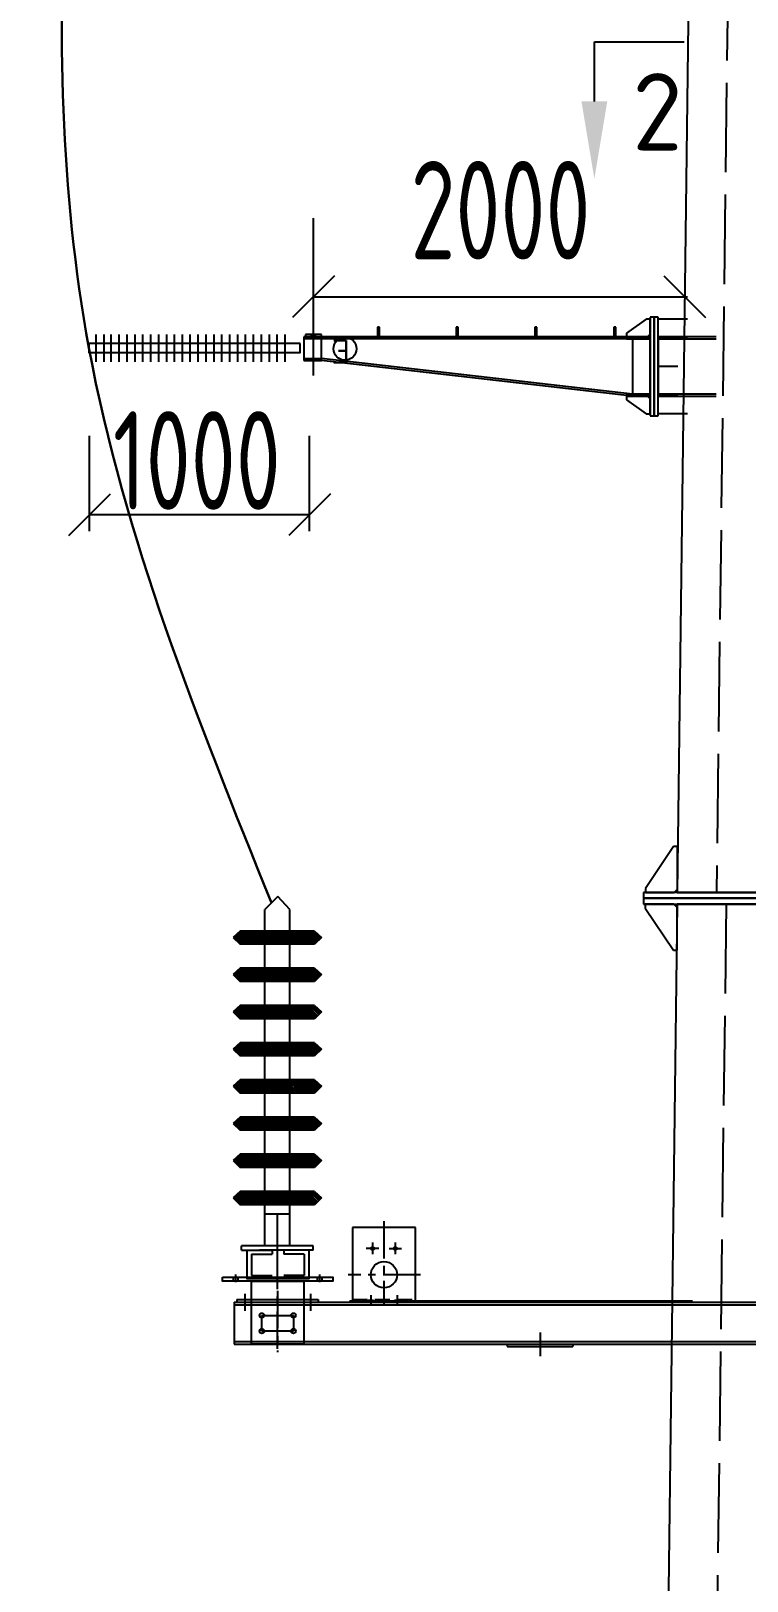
# Model space of a CAD drawing. Header units: inches. Extents: x -4449 to -2355, y -113 to 192.
# Drawn here: x -3665.6 to -3641.6, y -7.3 to 44.7 of the extents above; entities that cross this region are included whole.
import ezdxf
from ezdxf.enums import TextEntityAlignment as Align

# ---------------------------------------------------------------- set-up
doc = ezdxf.new("R2010")
doc.units = ezdxf.units.IN
doc.header["$MEASUREMENT"] = 0
for name, pattern in [('CENTER', [2, 1.25, -0.25, 0.25, -0.25]), ('DASHED', [0.75, 0.5, -0.25]), ('双点划线', [4.7, 3, -0.5, 0.1, -0.5, 0.1, -0.5]), ('虚线', [3.75, 3, -0.75])]:
    doc.linetypes.add(name, pattern=pattern)
for name, color, linetype in [('1', 7, 'Continuous'), ('3', 3, 'Continuous'), ('ASHADE', 7, 'Continuous'), ('CENTER', 1, 'CENTER'), ('DASHED', 6, 'DASHED'), ('DIM', 3, 'Continuous'), ('DRAW', 7, 'Continuous'), ('图形层', 7, 'Continuous'), ('尺寸标注线层', 1, 'Continuous'), ('标注文字层', 7, 'Continuous'), ('标注线层', 3, 'Continuous'), ('火曲线层', 3, '双点划线'), ('焊缝线层', 3, 'Continuous'), ('表格层', 3, 'Continuous'), ('隐藏线层', 1, '虚线')]:
    doc.layers.add(name, color=color, linetype=linetype)
doc.layers.add('尺寸线', color=5, linetype='Continuous', lineweight=20)
doc.styles.add('DXFS', font='txt8.shx', dxfattribs={"width": 0.7, "bigfont": 'hztxt.shx'})
doc.styles.get("Standard").update_dxf_attribs({"font": 'tssdeng.shx', "width": 0.7, "bigfont": 'hztxt.shx'})

# ---------------------------------------------------------------- blocks, each defined once
blk = doc.blocks.new('A$C0BB32EA6')
at = {"layer": '3'}
h = blk.add_hatch(dxfattribs=at)
h.set_pattern_fill('ANSI31', scale=0.4158, angle=-180, style=0)
h.set_pattern_definition([(135.000003, (90.77171, -91.44484), (0.036751873, 0.036751877), [])])
h.paths.add_polyline_path([(2.725, 11.671), (2.956, 11.459), (2.725, 11.229), (0.231, 11.229), (0, 11.459), (0.231, 11.671)])
h = blk.add_hatch(dxfattribs=at)
h.set_pattern_fill('ANSI31', scale=0.4158, angle=-180, style=0)
h.set_pattern_definition([(135.000003, (90.77171, -92.69224), (0.036751873, 0.036751877), [])])
h.paths.add_polyline_path([(2.725, 10.423), (2.956, 10.212), (2.725, 9.981), (0.231, 9.981), (0, 10.212), (0.231, 10.423)])
h = blk.add_hatch(dxfattribs=at)
h.set_pattern_fill('ANSI31', scale=0.4158, angle=-180, style=0)
h.set_pattern_definition([(135.000003, (90.77171, -93.93964), (0.036751873, 0.036751877), [])])
h.paths.add_polyline_path([(2.725, 9.176), (2.956, 8.964), (2.725, 8.734), (0.231, 8.734), (0, 8.964), (0.231, 9.176)])
h = blk.add_hatch(dxfattribs=at)
h.set_pattern_fill('ANSI31', scale=0.4158, angle=-180, style=0)
h.set_pattern_definition([(135.000003, (90.77171, -95.18704), (0.036751873, 0.036751877), [])])
h.paths.add_polyline_path([(2.725, 7.928), (2.956, 7.717), (2.725, 7.486), (0.231, 7.486), (0, 7.717), (0.231, 7.928)])
h = blk.add_hatch(dxfattribs=at)
h.set_pattern_fill('ANSI31', scale=0.4158, angle=-180, style=0)
h.set_pattern_definition([(135.000003, (90.77171, -96.43444), (0.036751873, 0.036751877), [])])
h.paths.add_polyline_path([(2.725, 6.681), (2.956, 6.47), (2.725, 6.239), (0.231, 6.239), (0, 6.47), (0.231, 6.681)])
h = blk.add_hatch(dxfattribs=at)
h.set_pattern_fill('ANSI31', scale=0.4158, angle=-180, style=0)
h.set_pattern_definition([(135.000003, (90.77171, -97.68184), (0.036751873, 0.036751877), [])])
h.paths.add_polyline_path([(2.725, 5.434), (2.956, 5.222), (2.725, 4.992), (0.231, 4.992), (0, 5.222), (0.231, 5.434)])
h = blk.add_hatch(dxfattribs=at)
h.set_pattern_fill('ANSI31', scale=0.4158, angle=-180, style=0)
h.set_pattern_definition([(135.000003, (90.77171, -98.92924), (0.036751873, 0.036751877), [])])
h.paths.add_polyline_path([(2.725, 4.186), (2.956, 3.975), (2.725, 3.744), (0.231, 3.744), (0, 3.975), (0.231, 4.186)])
h = blk.add_hatch(dxfattribs=at)
h.set_pattern_fill('ANSI31', scale=0.4158, angle=-180, style=0)
h.set_pattern_definition([(135.000003, (90.77171, -100.17664), (0.036751873, 0.036751877), [])])
h.paths.add_polyline_path([(2.725, 2.939), (2.956, 2.727), (2.725, 2.497), (0.231, 2.497), (0, 2.727), (0.231, 2.939)])
at = {"layer": '3', "color": 7}
for p, q in [((1.493, 12.835), (1.062, 12.398)), ((1.894, 12.398), (1.493, 12.835)), ((1.062, 2.016), (1.062, 12.398)), ((1.894, 2.016), (1.894, 12.398)), ((0.231, 11.671), (0, 11.459)), ((0, 11.459), (0.231, 11.229)), ((2.725, 11.671), (0.231, 11.671)), ((2.725, 11.671), (2.956, 11.459)), ((2.956, 11.459), (2.725, 11.229)), ((2.725, 11.229), (0.231, 11.229)), ((0.231, 10.423), (0, 10.212)), ((2.725, 10.423), (0.231, 10.423)), ((2.725, 10.423), (2.956, 10.212)), ((0, 10.212), (0.231, 9.981)), ((2.725, 9.981), (0.231, 9.981)), ((2.956, 10.212), (2.725, 9.981)), ((0.231, 9.176), (0, 8.964)), ((0, 8.964), (0.231, 8.734)), ((2.725, 9.176), (0.231, 9.176)), ((2.725, 9.176), (2.956, 8.964)), ((2.956, 8.964), (2.725, 8.734)), ((2.725, 8.734), (0.231, 8.734)), ((0.231, 7.928), (0, 7.717)), ((2.725, 7.928), (0.231, 7.928)), ((2.725, 7.928), (2.956, 7.717)), ((0, 7.717), (0.231, 7.486)), ((2.725, 7.486), (0.231, 7.486)), ((2.956, 7.717), (2.725, 7.486)), ((0.231, 6.681), (0, 6.47)), ((0, 6.47), (0.231, 6.239)), ((2.725, 6.681), (0.231, 6.681)), ((2.725, 6.239), (0.231, 6.239)), ((2.725, 6.681), (2.956, 6.47)), ((2.956, 6.47), (2.725, 6.239)), ((0.231, 5.434), (0, 5.222)), ((0, 5.222), (0.231, 4.992)), ((2.725, 5.434), (0.231, 5.434)), ((2.725, 5.434), (2.956, 5.222)), ((2.956, 5.222), (2.725, 4.992)), ((2.725, 4.992), (0.231, 4.992)), ((0.231, 4.186), (0, 3.975)), ((2.725, 4.186), (0.231, 4.186)), ((2.725, 4.186), (2.956, 3.975)), ((0, 3.975), (0.231, 3.744)), ((2.725, 3.744), (0.231, 3.744)), ((2.956, 3.975), (2.725, 3.744)), ((0.231, 2.939), (0, 2.727)), ((0, 2.727), (0.231, 2.497)), ((2.725, 2.939), (0.231, 2.939)), ((2.725, 2.939), (2.956, 2.727)), ((2.956, 2.727), (2.725, 2.497)), ((2.725, 2.497), (0.231, 2.497)), ((1.062, 1.114), (1.062, 2.175)), ((1.894, 2.175), (1.062, 2.175)), ((1.478, 0), (1.478, 2.175)), ((1.894, 1.114), (1.894, 2.175))]:
    blk.add_line(p, q, dxfattribs=at)
at = {"layer": 'DRAW', "color": 7}
for p, q in [((0.275, 0.972), (0.275, 1.114)), ((2.681, 1.114), (0.275, 1.114)), ((2.681, 0.972), (2.681, 1.114)), ((0.275, 0.972), (1.299, 0.972)), ((0.456, 0.972), (0.456, 0)), ((0.613, 0.833), (1.299, 0.833)), ((0.613, 0.833), (0.613, 0.126)), ((2.681, 0.972), (0.884, 0.972)), ((1.299, 0.972), (1.299, 0.833)), ((1.691, 0.972), (1.691, 0.833)), ((2.377, 0.833), (1.691, 0.833)), ((2.377, 0.833), (2.377, 0.126)), ((2.533, 0.972), (2.533, 0)), ((0.613, 0.126), (1.299, 0.126)), ((2.377, 0.126), (1.691, 0.126))]:
    blk.add_line(p, q, dxfattribs=at)
at = {"layer": '尺寸线', "color": 0}
blk.add_line((2.533, 0), (0.456, 0), dxfattribs=at)

msp = doc.modelspace()

# ---------------------------------------------------------------- linework, layer by layer
at = {"color": 7}
for p, q in [((-3658.7381906, 2.1170909), (-3656.0101906, 2.1170909)), ((-3658.7381906, 2.1170909), (-3658.7381906, 2.0290909)), ((-3656.0101906, 2.1170909), (-3656.0101906, 2.0290909)), ((-3658.8261906, 2.0290909), (-3658.8261906, 0.6210909)), ((-3654.9541906, 2.0730909), (-3643.4701906, 2.0730909)), ((-3654.9541906, 2.0730909), (-3654.9541906, 2.0290909)), ((-3654.8661906, 2.0730909), (-3652.7541906, 2.0730909)), ((-3649.6741906, 0.6210909), (-3649.6741906, 0.5506909)), ((-3649.6741906, 0.5506909), (-3647.4741906, 0.5506909)), ((-3647.4741906, 0.6210909), (-3647.4741906, 0.5506909))]:
    msp.add_line(p, q, dxfattribs=at)
for centre, radius in [((-3654.1885906, 3.8330909), 0.0528), ((-3653.4317906, 3.8330909), 0.0528), ((-3653.8101906, 2.9530909), 0.44)]:
    msp.add_circle(centre, radius, dxfattribs=at)
at = {"color": 3, "lineweight": 30}
msp.add_spline([(-3662.4896092, 96.7591274), (-3663.2067902, 66.5455622), (-3663.699676, 34.0278092), (-3657.5838526, 15.4199441)], degree=3, dxfattribs=at)
at = {"layer": '1'}
msp.add_line((-3646.7549967, 44.2951952), (-3643.7416962, 44.2951952), dxfattribs=at)
at = {"layer": '3'}
msp.add_line((-3646.7549967, 42.293598), (-3646.7549967, 44.2951952), dxfattribs=at)
msp.add_solid([(-3646.3225647, 42.293598), (-3647.1874287, 42.293598), (-3646.7549967, 39.699006)], dxfattribs=at)
at = {"layer": 'ASHADE', "color": 7, "linetype": 'Continuous'}
for p, q in [((-3654.8661906, 4.5370909), (-3654.8661906, 2.0730909)), ((-3652.7541906, 4.5370909), (-3654.8661906, 4.5370909)), ((-3652.7541906, 2.0730909), (-3652.7541906, 4.5370909)), ((-3658.8261906, 2.0290909), (-3620.7221906, 2.0290909)), ((-3658.8261906, 1.9410909), (-3620.7221906, 1.9410909)), ((-3658.8261906, 0.7090909), (-3620.7221906, 0.7090909)), ((-3658.8261906, 0.6210909), (-3620.7221906, 0.6210909))]:
    msp.add_line(p, q, dxfattribs=at)
at = {"layer": 'CENTER', "color": 7}
for p, q in [((-3653.8101906, 4.7463618), (-3653.8101906, 1.9381078)), ((-3653.9830148, 3.8330909), (-3654.4018104, 3.8330909)), ((-3654.1885906, 4.0325171), (-3654.1885906, 3.6467452)), ((-3653.6373665, 3.8330909), (-3653.2185708, 3.8330909)), ((-3653.4317906, 4.0325171), (-3653.4317906, 3.6467452)), ((-3657.3741906, 0.4714021), (-3657.3741906, 3.4349056)), ((-3652.5892008, 2.9530909), (-3655.0072029, 2.9530909)), ((-3658.4741906, 2.3123879), (-3658.4741906, 1.7469106)), ((-3657.3741906, 2.4083989), (-3657.3741906, 0.3504728)), ((-3656.2741906, 2.3123879), (-3656.2741906, 1.7360145)), ((-3654.2501906, 2.271667), (-3654.2501906, 1.9381078)), ((-3653.3701906, 2.271667), (-3653.3701906, 1.9381078)), ((-3648.5741906, 1.0159397), (-3648.5741906, 0.2267712))]:
    msp.add_line(p, q, dxfattribs=at)
msp.add_lwpolyline([(-3657.9021906, 1.5890909), (-3656.8461906, 1.5890909), (-3656.8461906, 1.0610909), (-3657.9021906, 1.0610909)], close=True, dxfattribs=at)
at = {"layer": 'DASHED', "color": 7}
for p, q in [((-3658.8613906, 2.8738909), (-3658.8613906, 2.7330909)), ((-3658.7029906, 2.8738909), (-3658.7029906, 2.7330909)), ((-3656.0453906, 2.8738909), (-3656.0453906, 2.7330909)), ((-3655.8869906, 2.8738909), (-3655.8869906, 2.7330909)), ((-3654.8661906, 2.1258909), (-3652.7541906, 2.1258909)), ((-3654.3117906, 2.1258909), (-3654.3117906, 2.0730909)), ((-3654.1885906, 2.1258909), (-3654.1885906, 2.0730909)), ((-3653.4317906, 2.1258909), (-3653.4317906, 2.0730909)), ((-3653.3085906, 2.1258909), (-3653.3085906, 2.0730909))]:
    msp.add_line(p, q, dxfattribs=at)
at = {"layer": 'DIM'}
for p, q in [((-3663.4738999, 34.4772323), (-3663.4738998, 33.5674074)), ((-3663.2025622, 34.4772323), (-3663.2025621, 33.5674074)), ((-3662.9613713, 34.4772324), (-3662.9613712, 33.5674074)), ((-3662.6960606, 34.4772324), (-3662.6960605, 33.5674074)), ((-3662.4307499, 34.4772324), (-3662.4307498, 33.5674074)), ((-3662.1654392, 34.4772324), (-3662.1654391, 33.5674075)), ((-3661.9001284, 34.4772324), (-3661.9001284, 33.5674075)), ((-3661.6348177, 34.4772324), (-3661.6348177, 33.5674075)), ((-3661.369507, 34.4772324), (-3661.369507, 33.5674075)), ((-3661.1041963, 34.4772325), (-3661.1041963, 33.5674075)), ((-3660.8388856, 34.4772325), (-3660.8388855, 33.5674075)), ((-3660.5796114, 34.4772325), (-3660.5796113, 33.5674075)), ((-3660.3143007, 34.4772325), (-3660.3143006, 33.5674076)), ((-3660.04899, 34.4772325), (-3660.0489899, 33.5674076)), ((-3659.7836793, 34.4772325), (-3659.7836792, 33.5674076)), ((-3659.5183685, 34.4772325), (-3659.5183685, 33.5674076)), ((-3659.2530578, 34.4772326), (-3659.2530578, 33.5674076)), ((-3658.9877471, 34.4772326), (-3658.9877471, 33.5674076)), ((-3658.7224364, 34.4772326), (-3658.7224364, 33.5674076)), ((-3658.4571257, 34.4772326), (-3658.4571257, 33.5674077)), ((-3658.191815, 34.4772326), (-3658.1918149, 33.5674077)), ((-3657.9265043, 34.4772326), (-3657.9265042, 33.5674077)), ((-3657.6611936, 34.4772327), (-3657.6611935, 33.5674077)), ((-3657.3958829, 34.4772327), (-3657.3958828, 33.5674077)), ((-3657.1305721, 34.4772327), (-3657.1305721, 33.5674077))]:
    msp.add_line(p, q, dxfattribs=at)
at = {"layer": 'DIM', "color": 7}
for p, q in [((-3658.7821906, 2.9618909), (-3658.7821906, 2.6978909)), ((-3655.9661906, 2.9618909), (-3655.9661906, 2.6978909))]:
    msp.add_line(p, q, dxfattribs=at)
at = {"layer": 'DIM'}
msp.add_lwpolyline([(-3656.6239846, 34.1757537), (-3663.699676, 34.1757534), (-3663.699676, 33.8798649), (-3656.6239846, 33.8798653)], close=True, dxfattribs=at)
at = {"layer": 'DIM', "color": 7}
for points in [[(-3659.2221906, 2.8738909), (-3655.5261906, 2.8738909), (-3655.5261906, 2.7330909), (-3659.2221906, 2.7330909)], [(-3658.2541906, 2.7330909), (-3656.4941906, 2.7330909), (-3656.4941906, 0.6210909), (-3658.2541906, 0.6210909)]]:
    msp.add_lwpolyline(points, close=True, dxfattribs=at)
for centre in [(-3657.9021906, 1.5890909), (-3656.8461906, 1.5890909), (-3657.9021906, 1.0610909), (-3656.8461906, 1.0610909)]:
    msp.add_circle(centre, 0.0792, dxfattribs=at)
at = {"layer": 'DRAW'}
msp.add_circle((-3655.1174278, 34.0030833), 0.3858431, dxfattribs=at)
at = {"layer": '图形层'}
for p, q in [((-3643.1622492, 80.4181274), (-3643.9747492, 15.7691274)), ((-3645.0171431, 34.9907589), (-3645.6771431, 34.5287589)), ((-3644.8851431, 34.9907589), (-3645.0171431, 34.9907589)), ((-3644.7531431, 35.0567589), (-3644.8851431, 35.0567589)), ((-3644.8851431, 35.0567589), (-3644.8851431, 31.7567589)), ((-3644.8851431, 34.4904789), (-3644.8851431, 34.9907589)), ((-3644.6211431, 35.0567589), (-3644.7531431, 35.0567589)), ((-3644.7531431, 35.0567589), (-3644.7531431, 31.7567589)), ((-3644.7531431, 31.7567589), (-3644.7531431, 35.0567589)), ((-3644.6211431, 34.9907589), (-3644.6211431, 35.0567589)), ((-3644.6211431, 31.8227589), (-3644.6211431, 34.9907589)), ((-3643.6311431, 34.9907589), (-3644.6211431, 34.9907589)), ((-3655.9071431, 34.3967589), (-3656.5011431, 34.3967589)), ((-3656.5011431, 34.3967589), (-3656.5011431, 33.6047589)), ((-3656.5011431, 34.3967589), (-3656.5011431, 33.6047589)), ((-3655.9071431, 34.3307589), (-3656.5011431, 34.3307589)), ((-3655.9071431, 34.4759589), (-3656.4351431, 34.4759589)), ((-3656.4351431, 34.4759589), (-3656.4351431, 34.3967589)), ((-3656.4351431, 34.4759589), (-3656.4351431, 34.3967589)), ((-3656.4351431, 34.3967589), (-3655.9071431, 34.3967589)), ((-3655.9071431, 34.3967589), (-3655.9071431, 34.4759589)), ((-3645.4791431, 34.3967589), (-3655.9071431, 34.3967589)), ((-3645.4791431, 34.3307589), (-3655.9071431, 34.3307589)), ((-3653.9601431, 34.7267589), (-3654.0261431, 34.7267589)), ((-3654.0261431, 34.7267589), (-3654.0261431, 34.3967589)), ((-3654.0261431, 34.3967589), (-3653.9601431, 34.3967589)), ((-3653.9601431, 34.3967589), (-3653.9601431, 34.7267589)), ((-3651.3201431, 34.7267589), (-3651.3861431, 34.7267589)), ((-3651.3861431, 34.7267589), (-3651.3861431, 34.3967589)), ((-3651.3861431, 34.3967589), (-3651.3201431, 34.3967589)), ((-3651.3201431, 34.3967589), (-3651.3201431, 34.7267589)), ((-3648.6801431, 34.7267589), (-3648.7461431, 34.7267589)), ((-3648.7461431, 34.7267589), (-3648.7461431, 34.3967589)), ((-3648.7461431, 34.3967589), (-3648.6801431, 34.3967589)), ((-3648.6801431, 34.3967589), (-3648.6801431, 34.7267589)), ((-3646.0401431, 34.7267589), (-3646.1061431, 34.7267589)), ((-3646.1061431, 34.7267589), (-3646.1061431, 34.3967589)), ((-3646.1061431, 34.3967589), (-3646.0401431, 34.3967589)), ((-3646.0401431, 34.3967589), (-3646.0401431, 34.7267589)), ((-3645.6771431, 34.5287589), (-3645.6771431, 34.3967589)), ((-3644.8851431, 34.3967589), (-3645.6771431, 34.3967589)), ((-3645.6771431, 34.3967589), (-3645.6771431, 34.3307589)), ((-3645.6771431, 34.3967589), (-3644.9784671, 34.3967589)), ((-3645.6771431, 34.3307589), (-3644.8851431, 34.3307589)), ((-3644.8851431, 34.3967589), (-3645.4791431, 34.3967589)), ((-3644.8851431, 34.3307589), (-3645.4791431, 34.3307589)), ((-3644.9784671, 34.3967589), (-3644.8851431, 34.4904789)), ((-3644.8851431, 32.4167589), (-3644.8851431, 34.3967589)), ((-3644.8851431, 34.3307589), (-3644.8851431, 34.3967589)), ((-3644.6211431, 34.3967589), (-3643.6311431, 34.3967589)), ((-3642.6662231, 34.3967589), (-3644.6211431, 34.3967589)), ((-3644.6211431, 34.3967589), (-3644.6211431, 34.3307589)), ((-3643.5783431, 34.3967589), (-3644.6211431, 34.3967589)), ((-3644.6211431, 34.3967589), (-3644.6211431, 32.4167589)), ((-3644.6211431, 34.3307589), (-3642.6662231, 34.3307589)), ((-3656.5011431, 33.6707589), (-3655.9071431, 33.6707589)), ((-3656.5011431, 33.6047589), (-3655.9071431, 33.6047589)), ((-3645.4791431, 32.4827589), (-3655.9071431, 33.6707589)), ((-3645.4791431, 32.4167589), (-3655.9071431, 33.6047589)), ((-3644.8851431, 32.4827589), (-3645.6771431, 32.4827589)), ((-3645.6771431, 32.4827589), (-3645.6771431, 32.4167589)), ((-3645.6771431, 32.4167589), (-3644.8851431, 32.4167589)), ((-3644.9784671, 32.4167589), (-3645.6771431, 32.4167589)), ((-3645.6771431, 32.4167589), (-3645.6771431, 32.2847589)), ((-3645.6771431, 32.2847589), (-3645.0171431, 31.8227589)), ((-3645.4791431, 32.4827589), (-3644.8851431, 32.4827589)), ((-3645.4791431, 32.4167589), (-3644.8851431, 32.4167589)), ((-3644.8851431, 32.3243589), (-3644.9784671, 32.4167589)), ((-3644.8851431, 32.4167589), (-3644.8851431, 32.4827589)), ((-3644.8851431, 31.8227589), (-3644.8851431, 32.3243589)), ((-3642.6662231, 32.4827589), (-3644.6211431, 32.4827589)), ((-3644.6211431, 32.4827589), (-3644.6211431, 32.4167589)), ((-3644.6211431, 32.4167589), (-3643.6311431, 32.4167589)), ((-3644.6211431, 32.4167589), (-3642.6662231, 32.4167589)), ((-3644.6211431, 32.4167589), (-3643.5783431, 32.4167589)), ((-3645.0171431, 31.8227589), (-3644.8851431, 31.8227589)), ((-3644.8851431, 31.7567589), (-3644.7531431, 31.7567589)), ((-3644.7531431, 31.7567589), (-3644.6211431, 31.7567589)), ((-3644.6211431, 31.7567589), (-3644.6211431, 31.8227589)), ((-3643.6311431, 31.8227589), (-3644.6211431, 31.8227589)), ((-3644.1022792, 17.3161274), (-3645.0447792, 15.8991274)), ((-3643.9722792, 17.3161274), (-3644.1022792, 17.3161274)), ((-3643.9722792, 15.8783274), (-3643.9722792, 17.3161274)), ((-3634.6472492, 15.7691274), (-3645.1122492, 15.7691274)), ((-3645.1122492, 15.7691274), (-3645.1122492, 15.5741274)), ((-3645.0447792, 15.8991274), (-3645.0447792, 15.7691274)), ((-3645.0447792, 15.7691274), (-3644.0825192, 15.7691274)), ((-3644.0825192, 15.7691274), (-3643.9722792, 15.8783274)), ((-3643.9747492, 15.7691274), (-3635.7847492, 15.7691274)), ((-3645.1122492, 15.5741274), (-3634.6472492, 15.5741274)), ((-3634.6472492, 15.5741274), (-3645.1122492, 15.5741274)), ((-3645.1122492, 15.5741274), (-3645.1122492, 15.3778274)), ((-3645.1122492, 15.3778274), (-3634.6472492, 15.3778274)), ((-3644.0874592, 15.3778274), (-3645.0495892, 15.3778274)), ((-3645.0495892, 15.3778274), (-3645.0495892, 15.2491274)), ((-3645.0495892, 15.2491274), (-3644.1070892, 13.8321274)), ((-3643.9747492, 15.3778274), (-3644.9172492, -58.9555226)), ((-3643.9770892, 15.2686274), (-3644.0874592, 15.3778274)), ((-3643.9770892, 13.8321274), (-3643.9770892, 15.2686274)), ((-3635.7847492, 15.3778274), (-3643.9747492, 15.3778274)), ((-3644.1070892, 13.8321274), (-3643.9770892, 13.8321274))]:
    msp.add_line(p, q, dxfattribs=at)
at = {"layer": '尺寸标注线层'}
for p, q in [((-3656.1711431, 33.1044789), (-3656.1711431, 38.3844789)), ((-3656.1711431, 35.7444789), (-3643.6311431, 35.7444789)), ((-3663.6778763, 27.8908972), (-3663.6778763, 31.0792598)), ((-3656.3010271, 27.8908972), (-3656.3010271, 31.0792598)), ((-3663.6778763, 28.4392598), (-3656.3009611, 28.4392598))]:
    msp.add_line(p, q, dxfattribs=at)
at = {"layer": '标注文字层'}
for p, q in [((-3655.4710151, 36.4440789), (-3656.8711391, 35.0448789)), ((-3644.4237636, 36.4440789), (-3643.0236396, 35.0448789)), ((-3664.3778723, 27.7396598), (-3662.9777483, 29.1388598)), ((-3655.6009651, 29.1388598), (-3657.0010891, 27.7396598))]:
    msp.add_line(p, q, dxfattribs=at)
at = {"layer": '火曲线层'}
for p, q in [((-3655.9071431, 33.6047589), (-3655.9071431, 34.3967589)), ((-3645.4791431, 34.3967589), (-3645.4791431, 32.4167589))]:
    msp.add_line(p, q, dxfattribs=at)
at = {"layer": '焊缝线层'}
for p, q in [((-3643.9611431, 34.3967589), (-3644.6211431, 34.3967589)), ((-3643.9611431, 33.4067589), (-3644.6211431, 33.4067589)), ((-3643.9611431, 32.4167589), (-3644.6211431, 32.4167589))]:
    msp.add_line(p, q, dxfattribs=at)
at = {"layer": '隐藏线层'}
for p, q in [((-3641.8492492, 80.4181274), (-3642.6617492, 15.7691274)), ((-3656.2420271, 34.3967589), (-3656.2420271, 34.4759589)), ((-3656.2420271, 34.3967589), (-3656.2420271, 34.4759589)), ((-3656.1001271, 34.3967589), (-3656.1001271, 34.4759589)), ((-3642.3367492, 15.3778274), (-3643.2792492, -58.9555226))]:
    msp.add_line(p, q, dxfattribs=at)

# ---------------------------------------------------------------- block references
msp.add_blockref('A$C0BB32EA6', (-3658.8613906, 2.8034909))

# ---------------------------------------------------------------- texts
at = {"layer": '3'}
msp.add_text('2', height=2.594592, dxfattribs=at).set_placement((-3645.4862382, 40.6499417))
at = {"layer": '标注线层', "width": 0.7}
for s, p in [('2000', (-3649.9011431, 36.9984789)), ('1000', (-3660.0828787, 28.607338))]:
    msp.add_text(s, height=3.3, dxfattribs=at).set_placement(p, align=Align.CENTER)
at = {"layer": '表格层', "color": 7, "style": 'DXFS', "text_generation_flag": 2}
msp.add_text('E', height=0.741312, dxfattribs=at).set_placement((-3654.9529624, 33.542114))

doc.saveas('drawing.dxf')
